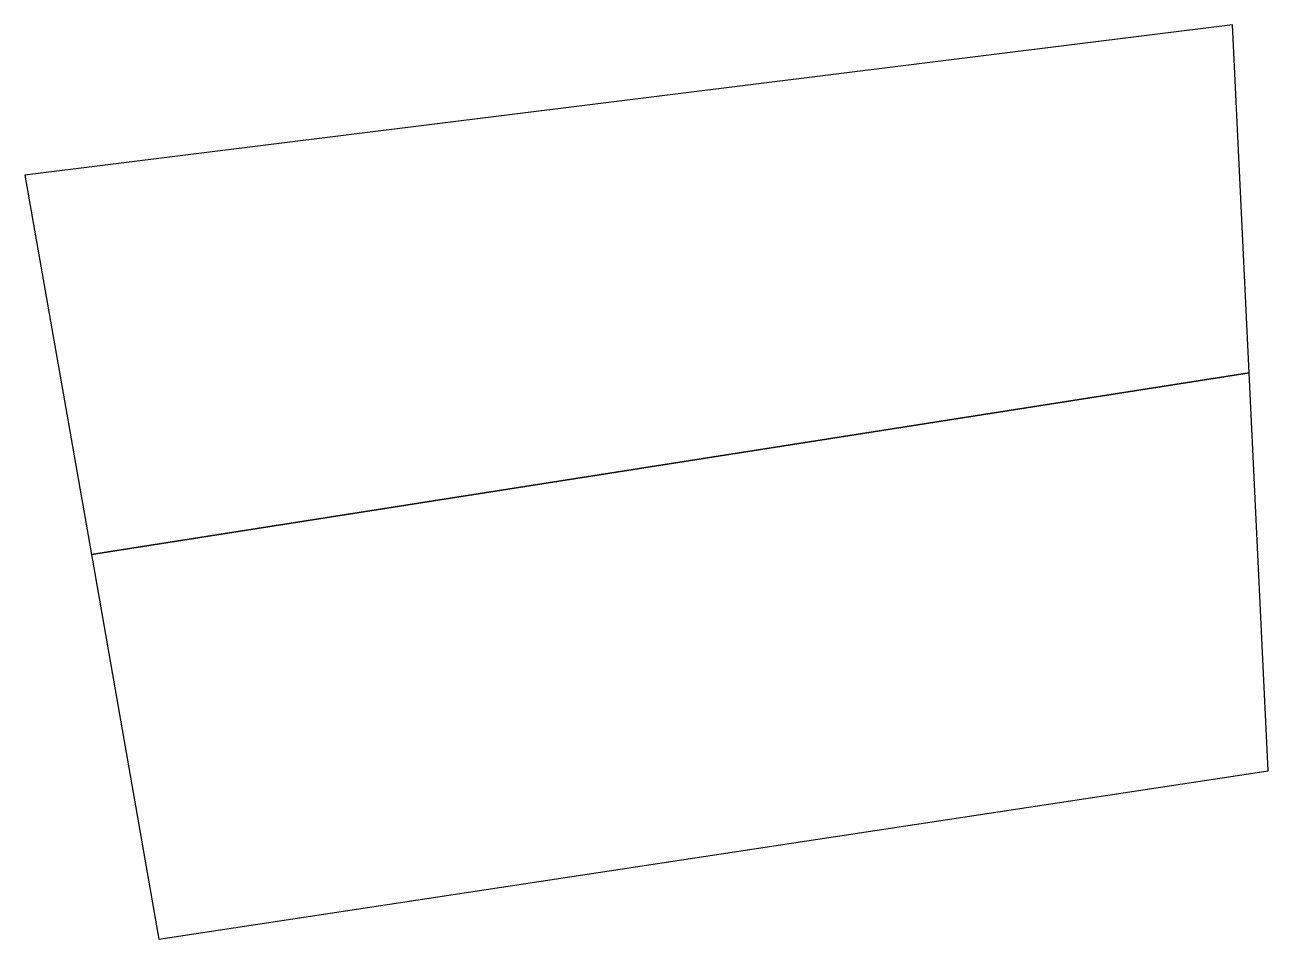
# Model space of a CAD drawing. Header units: millimetres. Extents: x 612578.9 to 612591.5, y 1318382.7 to 1318392.
import ezdxf

# ---------------------------------------------------------------- set-up
doc = ezdxf.new("R2010")
doc.units = ezdxf.units.MM

msp = doc.modelspace()

# ---------------------------------------------------------------- linework, layer by layer
at = {"color": 7, "ltscale": 0.5, "flags": 128}
for points in [[(612578.866, 1318390.435), (612579.54, 1318386.595), (612591.262, 1318388.435), (612591.094, 1318391.955), (612578.866, 1318390.435)], [(612591.262, 1318388.435), (612579.54, 1318386.595), (612580.223, 1318382.704), (612591.455, 1318384.406), (612591.262, 1318388.435)]]:
    msp.add_lwpolyline(points, dxfattribs=at)

doc.saveas('drawing.dxf')
